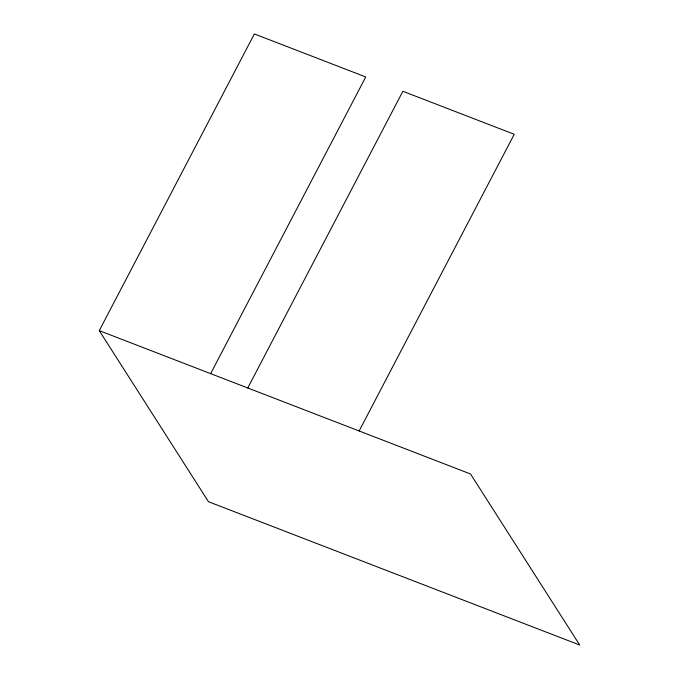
<?xml version="1.0" encoding="UTF-8"?>
<svg xmlns="http://www.w3.org/2000/svg" width="679" height="679" viewBox="0 0 679 679"><rect width="100%" height="100%" fill="white"/><g stroke="black" fill="none" stroke-linecap="round" stroke-linejoin="round"><path stroke-width="1.02" d="M99.261 330.631L470.513 473.976L579.739 645.05L208.487 501.713L99.261 330.631L254.362 33.95L365.743 76.956L210.643 373.637M247.767 387.972L402.868 91.283L514.241 134.289L359.14 430.97"/></g></svg>
